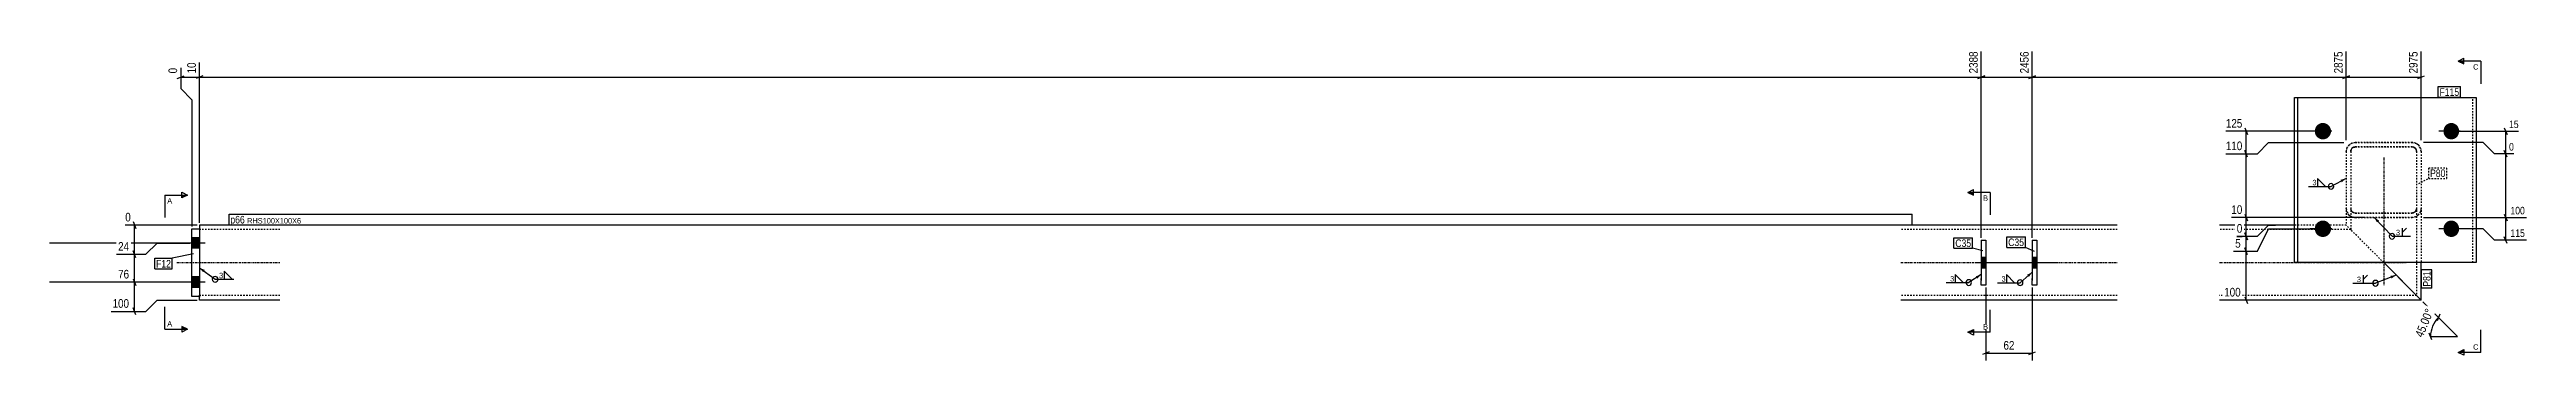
# Model space of a CAD drawing. Header units: millimetres. Extents: x 20 to 42562, y 5 to 1714.
# Drawn here: x 33539 to 36845, y 7 to 421 of the extents above; entities that cross this region are included whole.
import ezdxf

# ---------------------------------------------------------------- set-up
doc = ezdxf.new("R2010")
doc.units = ezdxf.units.MM
doc.linetypes.add('DXK_LINE_DOT2', pattern=[3.9198, 1.9599, -1.9599])
doc.linetypes.add('DXK_LINE_DOT3', pattern=[5.9187, 2.979, -0.9799, 0.9799, -0.9799])
for name, color, linetype in [('MÅLSÆTNING', 7, 'Continuous'), ('STÅL', 7, 'Continuous'), ('TEKST', 7, 'Continuous')]:
    doc.layers.add(name, color=color, linetype=linetype)
doc.styles.add('Arial', font='ARIAL.TTF', dxfattribs={"height": 0.2})
doc.styles.add('Arial Narrow', font='ARIALN.TTF', dxfattribs={"height": 0.2})

msp = doc.modelspace()

# ---------------------------------------------------------------- hatches: boundary and pattern name
at = {"layer": 'STÅL', "linetype": 'Continuous'}
for color, points in [(4, [(36562.2, 312.5), (36562.4, 314.8), (36563.1, 317), (36564.2, 319), (36565.8, 320.7), (36567.6, 322), (36569.7, 323), (36571.9, 323.5), (36574.1, 323.5), (36576.3, 323), (36578.4, 322), (36580.2, 320.7), (36581.8, 319), (36582.9, 317), (36583.6, 314.8), (36583.8, 312.5), (36583.6, 310.2), (36582.9, 308), (36581.8, 306), (36580.2, 304.3), (36578.4, 303), (36576.3, 302.1), (36574.1, 301.6), (36571.9, 301.6), (36569.7, 302.1), (36567.6, 303), (36565.8, 304.3), (36564.2, 306), (36563.1, 308), (36562.4, 310.2)]), (4, [(36733.9, 312.5), (36734.1, 314.8), (36734.8, 317), (36735.9, 319), (36737.3, 320.7), (36739.1, 322), (36741.1, 323), (36743.2, 323.5), (36745.4, 323.5), (36747.6, 323), (36749.6, 322), (36751.3, 320.7), (36752.8, 319), (36753.9, 317), (36754.6, 314.8), (36754.8, 312.5), (36754.6, 310.2), (36753.9, 308), (36752.8, 306), (36751.3, 304.3), (36749.6, 303), (36747.6, 302.1), (36745.4, 301.6), (36743.2, 301.6), (36741.1, 302.1), (36739.1, 303), (36737.3, 304.3), (36735.9, 306), (36734.8, 308), (36734.1, 310.2)]), (96, [(33729.1, 170.5), (33729.1, 156.5), (33739.1, 156.5), (33739.1, 170.5)]), (96, [(33729.1, 170.5), (33729.1, 156.5), (33739.1, 156.5), (33739.1, 170.5)]), (4, [(36562.2, 182.5), (36562.4, 184.8), (36563.1, 187), (36564.2, 189), (36565.8, 190.7), (36567.6, 192), (36569.7, 193), (36571.9, 193.5), (36574.1, 193.5), (36576.3, 193), (36578.4, 192), (36580.2, 190.7), (36581.8, 189), (36582.9, 187), (36583.6, 184.8), (36583.8, 182.5), (36583.6, 180.2), (36582.9, 178), (36581.8, 176), (36580.2, 174.3), (36578.4, 173), (36576.3, 172.1), (36574.1, 171.6), (36571.9, 171.6), (36569.7, 172.1), (36567.6, 173), (36565.8, 174.3), (36564.2, 176), (36563.1, 178), (36562.4, 180.2)]), (4, [(36733.9, 182.5), (36734.1, 184.8), (36734.8, 187), (36735.9, 189), (36737.3, 190.7), (36739.1, 192), (36741.1, 193), (36743.2, 193.5), (36745.4, 193.5), (36747.6, 193), (36749.6, 192), (36751.3, 190.7), (36752.8, 189), (36753.9, 187), (36754.6, 184.8), (36754.8, 182.5), (36754.6, 180.2), (36753.9, 178), (36752.8, 176), (36751.3, 174.3), (36749.6, 173), (36747.6, 172.1), (36745.4, 171.6), (36743.2, 171.6), (36741.1, 172.1), (36739.1, 173), (36737.3, 174.3), (36735.9, 176), (36734.8, 178), (36734.1, 180.2)]), (96, [(36123.1, 130.5), (36123.1, 144.5), (36117.1, 144.5), (36117.1, 130.5)]), (96, [(36191.1, 130.5), (36191.1, 144.5), (36185.1, 144.5), (36185.1, 130.5)]), (96, [(33729.1, 118.5), (33729.1, 104.5), (33739.1, 104.5), (33739.1, 118.5)]), (96, [(33729.1, 118.5), (33729.1, 104.5), (33739.1, 104.5), (33739.1, 118.5)])]:
    msp.add_hatch(color=color, dxfattribs=at).paths.add_polyline_path(points)
at = {"layer": 'TEKST', "linetype": 'Continuous'}
for points in [[(36596.6, 247.8), (36604.1, 249.7), (36598.3, 244.5)], [(36645.3, 190.8), (36641.5, 197.5), (36648, 193.4)], [(33744, 124.7), (33739.1, 130.6), (33746.2, 127.7)], [(36109.7, 119.1), (36117.1, 121.6), (36111.7, 116)], [(36178.2, 121.2), (36185.1, 124.7), (36180.6, 118.4)], [(36663.1, 119.8), (36670.8, 120.8), (36664.5, 116.3)]]:
    msp.add_hatch(color=3, dxfattribs=at).paths.add_polyline_path(points)

# ---------------------------------------------------------------- linework, layer by layer
at = {"layer": 'MÅLSÆTNING', "color": 7, "linetype": 'Continuous'}
for p, q in [((33714.1, 396.8), (33714.1, 369.4)), ((33739.1, 190.5), (33739.1, 404.2)), ((33739.1, 190.5), (33739.1, 404.2)), ((36117.1, 170.5), (36117.1, 418.8)), ((36117.1, 170.5), (36117.1, 418.8)), ((36185.1, 170.5), (36185.1, 418.8)), ((36185.1, 170.5), (36185.1, 418.8)), ((36604.1, 300.5), (36604.1, 418.8)), ((36604.1, 300.5), (36604.1, 418.8)), ((36704.1, 300.5), (36704.1, 418.8)), ((33709.6, 382.6), (33718.6, 386.2)), ((33714.1, 384.4), (33739.1, 384.4)), ((33714.1, 369.4), (33729.1, 354.4)), ((33743.6, 386.2), (33734.6, 382.6)), ((33743.6, 386.2), (33734.6, 382.6)), ((33739.1, 384.4), (36117.1, 384.4)), ((36121.6, 386.2), (36112.6, 382.6)), ((36112.6, 382.6), (36121.6, 386.2)), ((36117.1, 384.4), (36185.1, 384.4)), ((36189.6, 386.2), (36180.6, 382.6)), ((36180.6, 382.6), (36189.6, 386.2)), ((36185.1, 384.4), (36604.1, 384.4)), ((36608.6, 386.2), (36599.6, 382.6)), ((36599.6, 382.6), (36608.6, 386.2)), ((36604.1, 384.4), (36704.1, 384.4)), ((36699.6, 382.6), (36708.6, 386.2)), ((33729.1, 354.4), (33729.1, 185.5)), ((36485.5, 282.5), (36500.5, 297.5)), ((36485.5, 282.5), (36500.5, 297.5)), ((36500.5, 297.5), (36601.1, 297.5)), ((36500.5, 297.5), (36601.1, 297.5)), ((36786.9, 297.5), (36707.1, 297.5)), ((36786.9, 297.5), (36707.1, 297.5)), ((36744.7, 312.5), (36834.2, 312.5)), ((36801.9, 282.5), (36786.9, 297.5)), ((36801.9, 282.5), (36786.9, 297.5)), ((36815.1, 317), (36818.7, 308)), ((36816.9, 282.5), (36816.9, 312.5)), ((36443.5, 282.5), (36485.5, 282.5)), ((36472.3, 278), (36468.7, 287)), ((36827.8, 282.5), (36801.9, 282.5)), ((36827.8, 282.5), (36801.9, 282.5)), ((36818.7, 278), (36815.1, 287)), ((36818.7, 278), (36815.1, 287)), ((36816.9, 197.5), (36816.9, 282.5)), ((36468.7, 202), (36472.3, 193)), ((36815.1, 202), (36818.7, 193)), ((36815.1, 202), (36818.7, 193)), ((33736.1, 187.5), (33640.1, 187.5)), ((33650.7, 192), (33654.3, 183)), ((33652.5, 148.5), (33652.5, 187.5)), ((36627.1, 197.5), (36450.8, 197.5)), ((36485.5, 172.5), (36500.5, 187.5)), ((36485.5, 172.5), (36500.5, 187.5)), ((36485.5, 152.5), (36500.5, 182.5)), ((36485.5, 152.5), (36500.5, 182.5)), ((36500.5, 187.5), (36509.7, 187.5)), ((36500.5, 187.5), (36509.7, 187.5)), ((36500.5, 182.5), (36567.4, 182.5)), ((36500.5, 182.5), (36567.4, 182.5)), ((36707.1, 197.5), (36844.5, 197.5)), ((36707.1, 197.5), (36844.5, 197.5)), ((36786.9, 182.5), (36744.7, 182.5)), ((36801.9, 167.5), (36786.9, 182.5)), ((36844.5, 167.5), (36801.9, 167.5)), ((36818.7, 163), (36815.1, 172)), ((36816.9, 167.5), (36816.9, 197.5)), ((33628.4, 148.5), (33667.5, 148.5)), ((33628.4, 148.5), (33667.5, 148.5)), ((33654.3, 144), (33650.7, 153)), ((33654.3, 144), (33650.7, 153)), ((33652.5, 111.5), (33652.5, 148.5)), ((33667.5, 148.5), (33682.5, 163.5)), ((33667.5, 148.5), (33682.5, 163.5)), ((33682.5, 163.5), (33726.1, 163.5)), ((33682.5, 163.5), (33726.1, 163.5)), ((36453.8, 152.5), (36485.5, 152.5)), ((36472.3, 148), (36468.7, 157)), ((36470.5, 87.5), (36470.5, 152.5)), ((33726.1, 111.5), (33628.4, 111.5)), ((33726.1, 111.5), (33628.4, 111.5)), ((33650.7, 116), (33654.3, 107)), ((33650.7, 116), (33654.3, 107)), ((33652.5, 72.5), (33652.5, 111.5)), ((36123.1, 104.5), (36123.1, 7.2)), ((36185.1, 104.5), (36185.1, 7.2)), ((33621.1, 72.5), (33667.5, 72.5)), ((33654.3, 68), (33650.7, 77)), ((33667.5, 72.5), (33682.5, 87.5)), ((33682.5, 87.5), (33736.1, 87.5)), ((36509.1, 87.5), (36439.1, 87.5)), ((36468.7, 92), (36472.3, 83)), ((36706.2, 85.4), (36727.2, 64.4)), ((36729.1, 68.9), (36725.3, 59.9)), ((36718.4, 34.4), (36714.8, 43.4)), ((36716.6, 38.9), (36752.6, 38.9)), ((36727.2, 64.4), (36752.6, 38.9)), ((36127.6, 18.6), (36118.6, 15)), ((36123.1, 16.8), (36185.1, 16.8)), ((36180.6, 15), (36189.6, 18.6))]:
    msp.add_line(p, q, dxfattribs=at)
msp.add_arc((36752.6, 38.9), 36, 134.9985, 179.9969, dxfattribs=at)
at = {"layer": 'STÅL', "color": 2, "linetype": 'Continuous'}
for p, q in [((36535.1, 357.5), (36777.6, 357.5)), ((36535.1, 137.5), (36535.1, 357.5)), ((36539.7, 137.5), (36539.7, 357.5)), ((36777.6, 357.5), (36777.6, 137.5)), ((33729.1, 182.5), (33739.1, 182.5)), ((33729.1, 92.5), (33729.1, 182.5)), ((33739.1, 187.5), (33739.1, 182.5)), ((33846.6, 187.5), (33739.1, 187.5)), ((33739.1, 182.5), (33739.1, 92.5)), ((36298.6, 187.5), (36009.6, 187.5)), ((36117.1, 167.5), (36117.1, 113.7)), ((36117.1, 167.5), (36123.1, 167.5)), ((36123.1, 167.5), (36123.1, 166.8)), ((36123.1, 166.8), (36123.1, 107.5)), ((36185.1, 167.5), (36185.1, 113.7)), ((36185.1, 167.5), (36191.1, 167.5)), ((36191.1, 167.5), (36191.1, 166.8)), ((36191.1, 166.8), (36191.1, 107.5)), ((36535.1, 187.5), (36435.1, 187.5)), ((36777.6, 137.5), (36535.1, 137.5)), ((36692.1, 99.5), (36654.1, 137.5)), ((36704.1, 87.5), (36654.1, 137.5)), ((36704.1, 87.5), (36704.1, 137.5)), ((36117.1, 108.3), (36117.1, 113.7)), ((36117.1, 107.5), (36117.1, 108.3)), ((36123.1, 107.5), (36117.1, 107.5)), ((36185.1, 108.3), (36185.1, 113.7)), ((36185.1, 107.5), (36185.1, 108.3)), ((36191.1, 107.5), (36185.1, 107.5)), ((36704.1, 87.5), (36692.1, 99.5)), ((33739.1, 92.5), (33729.1, 92.5)), ((33739.1, 88.4), (33739.1, 92.5)), ((33739.1, 87.5), (33739.1, 88.4)), ((33846.6, 87.5), (33739.1, 87.5)), ((36298.6, 87.5), (36009.6, 87.5)), ((36704.1, 87.5), (36435.1, 87.5))]:
    msp.add_line(p, q, dxfattribs=at)
at = {"layer": 'STÅL', "color": 7, "linetype": 'DXK_LINE_DOT2'}
for p, q in [((36773, 137.5), (36773, 357.5)), ((36616.1, 297.5), (36611.5, 296.6)), ((36611.5, 296.6), (36616.1, 297.5)), ((36616.1, 297.5), (36692.1, 297.5)), ((36692.1, 297.5), (36616.1, 297.5)), ((36696.7, 296.6), (36692.1, 297.5)), ((36692.1, 297.5), (36696.7, 296.6)), ((36605, 290.1), (36604.1, 285.5)), ((36604.1, 285.5), (36605, 290.1)), ((36604.1, 285.5), (36604.1, 187.5)), ((36604.1, 285.5), (36604.1, 209.5)), ((36607.6, 294), (36605, 290.1)), ((36605, 290.1), (36607.6, 294)), ((36611.5, 296.6), (36607.6, 294)), ((36607.6, 294), (36611.5, 296.6)), ((36610.1, 285.5), (36610.5, 287.8)), ((36610.5, 287.8), (36610.1, 285.5)), ((36610.1, 285.5), (36610.1, 181.5)), ((36610.1, 285.5), (36610.1, 209.5)), ((36610.5, 287.8), (36611.8, 289.8)), ((36611.8, 289.8), (36610.5, 287.8)), ((36611.8, 289.8), (36613.8, 291.1)), ((36613.8, 291.1), (36611.8, 289.8)), ((36613.8, 291.1), (36616.1, 291.5)), ((36616.1, 291.5), (36613.8, 291.1)), ((36616.1, 291.5), (36692.1, 291.5)), ((36692.1, 291.5), (36616.1, 291.5)), ((36692.1, 291.5), (36694.4, 291.1)), ((36694.4, 291.1), (36692.1, 291.5)), ((36694.4, 291.1), (36696.3, 289.8)), ((36696.3, 289.8), (36694.4, 291.1)), ((36696.3, 289.8), (36697.6, 287.8)), ((36697.6, 287.8), (36696.3, 289.8)), ((36700.6, 294), (36696.7, 296.6)), ((36696.7, 296.6), (36700.5, 294)), ((36697.6, 287.8), (36698.1, 285.5)), ((36698.1, 285.5), (36697.6, 287.8)), ((36698.1, 285.5), (36698.1, 93.5)), ((36698.1, 285.5), (36698.1, 209.5)), ((36700.5, 294), (36703.2, 290.1)), ((36703.2, 290.1), (36700.6, 294)), ((36704.1, 285.5), (36703.2, 290.1)), ((36703.2, 290.1), (36704.1, 285.5)), ((36704.1, 285.5), (36704.1, 137.5)), ((36704.1, 285.5), (36704.1, 209.5)), ((36604.1, 209.5), (36605, 204.9)), ((36605, 204.9), (36604.1, 209.5)), ((36605, 204.9), (36607.6, 201)), ((36607.6, 201), (36605, 204.9)), ((36607.6, 201), (36611.5, 198.4)), ((36611.5, 198.4), (36607.6, 201)), ((36610.5, 207.2), (36610.1, 209.5)), ((36610.1, 209.5), (36610.5, 207.2)), ((36611.8, 205.3), (36610.5, 207.2)), ((36610.5, 207.2), (36611.8, 205.3)), ((36611.5, 198.4), (36616.1, 197.5)), ((36616.1, 197.5), (36611.5, 198.4)), ((36613.8, 204), (36611.8, 205.3)), ((36611.8, 205.3), (36613.8, 204)), ((36616.1, 203.5), (36613.8, 204)), ((36613.8, 204), (36616.1, 203.5)), ((36616.1, 203.5), (36692.1, 203.5)), ((36692.1, 203.5), (36616.1, 203.5)), ((36694.4, 204), (36692.1, 203.5)), ((36692.1, 203.5), (36694.4, 204)), ((36692.1, 197.5), (36696.7, 198.4)), ((36696.7, 198.4), (36692.1, 197.5)), ((36696.3, 205.3), (36694.4, 204)), ((36694.4, 204), (36696.3, 205.3)), ((36697.6, 207.2), (36696.3, 205.3)), ((36696.3, 205.3), (36697.6, 207.2)), ((36696.7, 198.4), (36700.5, 201)), ((36700.5, 201), (36696.7, 198.4)), ((36698.1, 209.5), (36697.6, 207.2)), ((36697.6, 207.2), (36698.1, 209.5)), ((36700.5, 201), (36703.1, 204.9)), ((36703.2, 204.9), (36700.5, 201)), ((36703.1, 204.9), (36704.1, 209.5)), ((36704.1, 209.5), (36703.2, 204.9)), ((33739.1, 182.5), (33739.1, 94)), ((33846.6, 181.5), (33739.1, 181.5)), ((36298.6, 181.5), (36009.6, 181.5)), ((36123.1, 167.5), (36123.1, 161.3)), ((36191.1, 167.5), (36191.1, 161.3)), ((36610.1, 181.5), (36435.1, 181.5)), ((36604.1, 187.5), (36535.1, 187.5)), ((36610.1, 181.5), (36604.1, 187.5)), ((36610.5, 181.1), (36610.1, 181.5)), ((36654.1, 137.5), (36610.5, 181.1)), ((36616.1, 197.5), (36692.1, 197.5)), ((36692.1, 197.5), (36616.1, 197.5)), ((36117.1, 110.4), (36117.1, 117.5)), ((36185.1, 110.4), (36185.1, 117.5)), ((36692.1, 99.5), (36703.1, 88.4)), ((33739.1, 93.5), (33739.1, 94)), ((33846.6, 93.5), (33739.1, 93.5)), ((33739.1, 93.5), (33739.1, 91)), ((36298.6, 93.5), (36009.6, 93.5)), ((36698.1, 93.5), (36435.1, 93.5))]:
    msp.add_line(p, q, dxfattribs=at)
at = {"layer": 'STÅL', "color": 4, "linetype": 'Continuous'}
for p, q in [((36584.7, 312.5), (36556.1, 312.5)), ((36756, 312.5), (36727.5, 312.5)), ((36584.7, 182.5), (36556.1, 182.5)), ((36756, 182.5), (36727.5, 182.5))]:
    msp.add_line(p, q, dxfattribs=at)
at = {"layer": 'STÅL', "color": 7, "linetype": 'DXK_LINE_DOT3'}
for p, q in [((36654.1, 277.5), (36654.1, 107.5)), ((36654.1, 247.5), (36654.1, 247.5)), ((33709.1, 137.5), (33846.6, 137.5)), ((36009.6, 137.5), (36298.6, 137.5)), ((36435.1, 137.5), (36684.1, 137.5))]:
    msp.add_line(p, q, dxfattribs=at)
at = {"layer": 'STÅL', "color": 96, "linetype": 'Continuous'}
for p, q in [((33739.1, 170.5), (33729.1, 170.5)), ((33739.1, 170.5), (33729.1, 170.5)), ((33746.6, 163.5), (33539.1, 163.5)), ((33746.6, 163.5), (33539.1, 163.5)), ((33739.1, 156.5), (33729.1, 156.5)), ((33739.1, 156.5), (33729.1, 156.5)), ((36109.6, 137.5), (36217.1, 137.5)), ((36117.1, 144.5), (36123.1, 144.5)), ((36185.1, 144.5), (36191.1, 144.5)), ((33746.6, 111.5), (33539.1, 111.5)), ((33746.6, 111.5), (33539.1, 111.5)), ((33739.1, 118.5), (33729.1, 118.5)), ((33739.1, 118.5), (33729.1, 118.5)), ((33739.1, 104.5), (33729.1, 104.5)), ((33739.1, 104.5), (33729.1, 104.5)), ((36117.1, 130.5), (36123.1, 130.5)), ((36185.1, 130.5), (36191.1, 130.5))]:
    msp.add_line(p, q, dxfattribs=at)
at = {"layer": 'TEKST', "color": 3, "linetype": 'Continuous'}
for p, q in [((36604.1, 249.7), (36583.8, 239)), ((36117.1, 121.6), (36100.3, 110.9)), ((36185.1, 124.7), (36168.9, 110.7)), ((36670.8, 120.8), (36643.2, 110))]:
    msp.add_line(p, q, dxfattribs=at)
for centre in [(36583.8, 239), (36100.3, 110.9), (36168.9, 110.7), (36643.2, 110)]:
    msp.add_arc(centre, 3.75, 270, 90, dxfattribs=at)

# ---------------------------------------------------------------- wipeouts: each hides what was drawn before it
at = {"color": 0, "linetype": 'Continuous'}
for points in [[(36780.6, 394.6), (36780.6, 402.1), (36773.4, 402.1), (36773.4, 394.6)], [(33702.7, 216.1), (33702.7, 223.6), (33696.1, 223.6), (33696.1, 216.1)], [(36780.6, 21.5), (36780.6, 29), (36773.4, 29), (36773.4, 21.5)]]:
    msp.add_wipeout(points, dxfattribs=at).dxf.layer = 'TEKST'
at = {"color": 0}
for points in [[(36564.2, 239.9), (36564.2, 248.6), (36558.4, 248.6), (36558.4, 239.9)], [(36080.6, 111.8), (36080.6, 120.5), (36074.9, 120.5), (36074.9, 111.8)], [(36149.3, 111.6), (36149.3, 120.3), (36143.5, 120.3), (36143.5, 111.6)], [(36623.6, 110.9), (36623.6, 119.6), (36617.8, 119.6), (36617.8, 110.9)]]:
    msp.add_wipeout(points, dxfattribs=at).dxf.layer = 'TEKST'

# ---------------------------------------------------------------- next in the draw order: hatches: boundary and pattern name
at = {"layer": 'TEKST', "linetype": 'Continuous'}
for points in [[(36761.1, 405.8), (36761.1, 402.1), (36753.6, 405.8)], [(33715.6, 223.6), (33715.6, 227.4), (33723.1, 227.4)], [(36761.1, 21.5), (36761.1, 17.7), (36753.6, 17.7)]]:
    msp.add_hatch(color=30, dxfattribs=at).paths.add_polyline_path(points)

# ---------------------------------------------------------------- next in the draw order: linework, layer by layer
at = {"layer": 'TEKST', "color": 30, "linetype": 'Continuous'}
for p, q in [((36753.6, 405.8), (36761.1, 409.6)), ((36753.6, 405.8), (36761.1, 402.1)), ((36761.1, 402.1), (36761.1, 409.6)), ((33715.6, 223.6), (33715.6, 231.1)), ((33715.6, 231.1), (33723.1, 227.4)), ((33723.1, 227.4), (33715.6, 223.6)), ((36753.6, 17.7), (36761.1, 21.5)), ((36761.1, 14), (36753.6, 17.7)), ((36761.1, 21.5), (36761.1, 14))]:
    msp.add_line(p, q, dxfattribs=at)
at = {"layer": 'TEKST', "color": 7, "linetype": 'Continuous'}
for p, q in [((36783.6, 405.8), (36753.6, 405.8)), ((36783.6, 405.8), (36783.6, 375.8)), ((33693.1, 227.4), (33693.1, 197.4)), ((33693.1, 227.4), (33723.1, 227.4)), ((36783.6, 17.7), (36783.6, 47.7)), ((36783.6, 17.7), (36753.6, 17.7))]:
    msp.add_line(p, q, dxfattribs=at)
at = {"layer": 'TEKST', "color": 3, "linetype": 'Continuous'}
for p, q in [((36553.8, 239), (36583.8, 239)), ((36576.4, 239), (36565.7, 249.7)), ((36565.7, 249.7), (36565.7, 239)), ((36565.7, 239), (36576.4, 239)), ((36070.2, 110.9), (36100.3, 110.9)), ((36092.9, 110.9), (36082.2, 121.6)), ((36082.2, 121.6), (36082.2, 110.9)), ((36082.2, 110.9), (36092.9, 110.9)), ((36138.9, 110.7), (36168.9, 110.7)), ((36161.5, 110.7), (36150.8, 121.4)), ((36150.8, 121.4), (36150.8, 110.7)), ((36150.8, 110.7), (36161.5, 110.7)), ((36613.1, 110), (36643.2, 110)), ((36627.2, 115.3), (36627.2, 120.7)), ((36627.2, 115.3), (36632.6, 120.7)), ((36627.2, 110), (36627.2, 115.3))]:
    msp.add_line(p, q, dxfattribs=at)
for centre in [(36583.8, 239), (36100.3, 110.9), (36168.9, 110.7), (36643.2, 110)]:
    msp.add_arc(centre, 3.75, 90, 270, dxfattribs=at)

# ---------------------------------------------------------------- next in the draw order: texts
at = {"layer": 'TEKST', "color": 3, "linetype": 'Continuous', "style": 'Arial'}
for s, p in [('C', (36773.4, 394.6)), ('A', (33696.1, 216.1)), ('C', (36773.4, 21.5))]:
    msp.add_text(s, height=7.16, dxfattribs=at).set_placement(p)
at = {"layer": 'TEKST', "color": 3, "style": 'Arial Narrow'}
for p in [(36559, 240.5), (36075.5, 112.4), (36144.1, 112.2), (36618.4, 111.5)]:
    msp.add_text('3', height=7.16, dxfattribs=at).set_placement(p)

# ---------------------------------------------------------------- next in the draw order: wipeouts: each hides what was drawn before it
at = {"color": 0, "linetype": 'Continuous'}
for points, layer in [([(33736.7, 406.6), (33719.9, 406.6), (33719.9, 387.1), (33736.7, 387.1)], 'MÅLSÆTNING'), ([(36114.7, 421.2), (36097.9, 421.2), (36097.9, 387.1), (36114.7, 387.1)], 'MÅLSÆTNING'), ([(36182.7, 421.2), (36165.9, 421.2), (36165.9, 387.1), (36182.7, 387.1)], 'MÅLSÆTNING'), ([(36601.7, 421.2), (36584.9, 421.2), (36584.9, 387.1), (36601.7, 387.1)], 'MÅLSÆTNING'), ([(36701.7, 421.2), (36684.9, 421.2), (36684.9, 387.1), (36701.7, 387.1)], 'MÅLSÆTNING'), ([(36836.3, 314.6), (36836.3, 329.3), (36819.3, 329.3), (36819.3, 314.6)], 'MÅLSÆTNING'), ([(33649.8, 189.9), (33649.8, 206.7), (33637.7, 206.7), (33637.7, 189.9)], 'MÅLSÆTNING'), ([(36844.6, 199.6), (36844.6, 214.3), (36821.2, 214.3), (36821.2, 199.6)], 'MÅLSÆTNING'), ([(33647.6, 150.9), (33647.6, 167.7), (33628.2, 167.7), (33628.2, 150.9)], 'MÅLSÆTNING'), ([(36465.6, 154.9), (36465.6, 171.7), (36453.5, 171.7), (36453.5, 154.9)], 'MÅLSÆTNING'), ([(33647.6, 113.9), (33647.6, 130.7), (33628.2, 130.7), (33628.2, 113.9)], 'MÅLSÆTNING'), ([(36465.6, 89.9), (36465.6, 106.7), (36438.9, 106.7), (36438.9, 89.9)], 'MÅLSÆTNING'), ([(33647.6, 74.9), (33647.6, 91.7), (33620.8, 91.7), (33620.8, 74.9)], 'MÅLSÆTNING'), ([(36126.1, 219.8), (36126.1, 227.3), (36119.4, 227.3), (36119.4, 219.8)], 'TEKST'), ([(33702.7, 52.3), (33702.7, 59.8), (33696.1, 59.8), (33696.1, 52.3)], 'TEKST'), ([(36126.1, 48.3), (36126.1, 55.8), (36119.4, 55.8), (36119.4, 48.3)], 'TEKST')]:
    msp.add_wipeout(points, dxfattribs=at).dxf.layer = layer
at = {"color": 0}
for points, layer in [([(36724.3, 74.6), (36708.7, 81), (36691.9, 40.2), (36707.4, 33.8)], 'MÅLSÆTNING'), ([(36163.8, 19.1), (36163.8, 35.8), (36144.3, 35.8), (36144.3, 19.1)], 'MÅLSÆTNING'), ([(36754.8, 359.6), (36754.8, 370.1), (36728.6, 370.1), (36728.6, 359.6)], 'TEKST'), ([(36736.5, 251.5), (36736.5, 262), (36716, 262), (36716, 251.5)], 'TEKST'), ([(33799.6, 189.6), (33799.6, 200.1), (33780.4, 200.1), (33780.4, 189.6)], 'TEKST'), ([(36103.5, 158.3), (36103.5, 168.8), (36082.4, 168.8), (36082.4, 158.3)], 'TEKST'), ([(36174.1, 159.5), (36174.1, 170), (36153, 170), (36153, 159.5)], 'TEKST'), ([(36675.6, 173.4), (36675.6, 182.1), (36669.9, 182.1), (36669.9, 173.4)], 'TEKST'), ([(33701.1, 130.9), (33701.1, 141.4), (33681.2, 141.4), (33681.2, 130.9)], 'TEKST'), ([(33770.5, 116.1), (33770.5, 124.8), (33764.7, 124.8), (33764.7, 116.1)], 'TEKST'), ([(36716.7, 125.8), (36706.2, 125.8), (36706.2, 105.4), (36716.7, 105.4)], 'TEKST')]:
    msp.add_wipeout(points, dxfattribs=at).dxf.layer = layer

# ---------------------------------------------------------------- next in the draw order: hatches: boundary and pattern name
at = {"layer": 'TEKST', "linetype": 'Continuous'}
for points in [[(36106.6, 231), (36106.6, 227.3), (36099.1, 231)], [(33715.6, 48.6), (33715.6, 52.3), (33723.1, 48.6)], [(36106.6, 48.3), (36106.6, 44.6), (36099.1, 44.6)]]:
    msp.add_hatch(color=30, dxfattribs=at).paths.add_polyline_path(points)

# ---------------------------------------------------------------- next in the draw order: linework, layer by layer
at = {"layer": 'MÅLSÆTNING', "color": 7, "linetype": 'Continuous'}
for p, q in [((36458.1, 172.5), (36485.5, 172.5)), ((36458.1, 172.5), (36485.5, 172.5)), ((36472.3, 168), (36468.7, 177)), ((36468.7, 177), (36472.3, 168)), ((36470.5, 172.5), (36470.5, 197.5)), ((36470.5, 152.5), (36470.5, 172.5)), ((36453.8, 152.5), (36485.5, 152.5)), ((36472.3, 148), (36468.7, 157))]:
    msp.add_line(p, q, dxfattribs=at)
at = {"layer": 'TEKST', "color": 30, "linetype": 'Continuous'}
for p, q in [((36099.1, 231), (36106.6, 234.8)), ((36106.6, 227.3), (36106.6, 234.8)), ((36099.1, 231), (36106.6, 227.3)), ((33723.1, 48.6), (33715.6, 52.3)), ((33715.6, 52.3), (33715.6, 44.8)), ((33723.1, 48.6), (33715.6, 44.8)), ((36099.1, 44.6), (36106.6, 48.3)), ((36106.6, 40.8), (36099.1, 44.6)), ((36106.6, 48.3), (36106.6, 40.8))]:
    msp.add_line(p, q, dxfattribs=at)
at = {"layer": 'TEKST', "color": 7, "linetype": 'Continuous'}
for p, q in [((36129.1, 231), (36099.1, 231)), ((36129.1, 231), (36129.1, 201)), ((33693.1, 48.6), (33693.1, 78.6)), ((36129.1, 44.6), (36129.1, 74.6)), ((33693.1, 48.6), (33723.1, 48.6)), ((36129.1, 44.6), (36099.1, 44.6))]:
    msp.add_line(p, q, dxfattribs=at)
at = {"layer": 'TEKST', "color": 3, "linetype": 'Continuous'}
for p, q in [((36641.5, 197.5), (36665.2, 172.5)), ((36665.2, 172.5), (36690, 172.5)), ((36679.3, 177.9), (36679.3, 183.2)), ((36679.3, 177.9), (36684.7, 183.2)), ((36679.3, 172.5), (36679.3, 177.9)), ((33739.1, 130.6), (33760, 115.2)), ((33760, 115.2), (33784.9, 115.2)), ((33782.7, 115.2), (33772, 125.9)), ((33772, 125.9), (33772, 115.2)), ((33772, 115.2), (33782.7, 115.2))]:
    msp.add_line(p, q, dxfattribs=at)
for centre, start, end in [((36665.2, 172.5), 90, 270), ((36665.2, 172.5), 270, 90), ((33760, 115.2), 90, 270), ((33760, 115.2), 270, 90)]:
    msp.add_arc(centre, 3.75, start, end, dxfattribs=at)

# ---------------------------------------------------------------- next in the draw order: texts
at = {"layer": 'MÅLSÆTNING', "color": 3, "linetype": 'Continuous', "style": 'Arial Narrow'}
for s, p in [('2388', (36112.3, 389.5)), ('2456', (36180.3, 389.5)), ('2875', (36599.3, 389.5)), ('2975', (36699.3, 389.5))]:
    msp.add_text(s, height=11.45, rotation=90.0002, dxfattribs=at).set_placement(p)
for s, height, p in [('15', 10.02, (36821.4, 316.7)), ('0', 11.5, (33640.1, 192.3)), ('100', 10.02, (36823.3, 201.7)), ('5', 11.5, (36455.9, 157.3)), ('24', 11.45, (33630.6, 153.3)), ('76', 11.45, (33630.6, 116.3)), ('100', 11.45, (36441.3, 92.3)), ('100', 11.45, (33623.2, 77.3))]:
    msp.add_text(s, height=height, dxfattribs=at).set_placement(p)
at = {"layer": 'MÅLSÆTNING', "color": 3, "style": 'Arial Narrow'}
msp.add_text('45.00°', height=11.45, rotation=67.5002, dxfattribs=at).set_placement((36706.1, 36.9))
msp.add_text('62', height=11.45, dxfattribs=at).set_placement((36146.7, 21.5))
at = {"layer": 'TEKST', "color": 3, "linetype": 'Continuous', "style": 'Arial'}
for s, p in [('B', (36119.4, 219.8)), ('A', (33696.1, 52.3)), ('B', (36119.4, 48.3))]:
    msp.add_text(s, height=7.16, dxfattribs=at).set_placement(p)
at = {"layer": 'TEKST', "color": 3, "style": 'Arial Narrow'}
for p in [(36670.5, 174), (33765.3, 116.7)]:
    msp.add_text('3', height=7.16, dxfattribs=at).set_placement(p)

# ---------------------------------------------------------------- next in the draw order: wipeouts: each hides what was drawn before it
at = {"color": 0, "linetype": 'Continuous'}
for points in [[(33711.7, 399.2), (33694.9, 399.2), (33694.9, 387.1), (33711.7, 387.1)], [(36829.9, 284.6), (36829.9, 299.3), (36819.3, 299.3), (36819.3, 284.6)], [(36844.6, 169.6), (36844.6, 184.3), (36821.2, 184.3), (36821.2, 169.6)]]:
    msp.add_wipeout(points, dxfattribs=at).dxf.layer = 'MÅLSÆTNING'
at = {"color": 0}
for points in [[(36754.8, 359.6), (36754.8, 370.1), (36728.6, 370.1), (36728.6, 359.6)], [(36736.5, 251.5), (36736.5, 262), (36716, 262), (36716, 251.5)], [(33799.6, 189.6), (33799.6, 200.1), (33780.4, 200.1), (33780.4, 189.6)], [(36103.5, 158.3), (36103.5, 168.8), (36082.4, 168.8), (36082.4, 158.3)], [(36174.1, 159.5), (36174.1, 170), (36153, 170), (36153, 159.5)], [(33701.1, 130.9), (33701.1, 141.4), (33681.2, 141.4), (33681.2, 130.9)], [(36716.7, 125.8), (36706.2, 125.8), (36706.2, 105.4), (36716.7, 105.4)]]:
    msp.add_wipeout(points, dxfattribs=at).dxf.layer = 'TEKST'

# ---------------------------------------------------------------- next in the draw order: linework, layer by layer
at = {"layer": 'TEKST', "color": 7, "linetype": 'Continuous'}
for p, q in [((36726.8, 371.9), (36756.6, 371.9)), ((36726.8, 357.8), (36726.8, 371.9)), ((36756.6, 357.8), (36756.6, 371.9)), ((36726.8, 357.8), (36756.6, 357.8)), ((33778.6, 187.8), (33778.6, 201.9)), ((36080.6, 170.6), (36105.3, 170.6)), ((36080.6, 156.5), (36080.6, 170.6)), ((36105.3, 156.5), (36105.3, 170.6)), ((36151.2, 171.8), (36175.9, 171.8)), ((36151.2, 157.7), (36151.2, 171.8)), ((36175.9, 157.7), (36175.9, 171.8)), ((33679.4, 143.2), (33702.9, 143.2)), ((33679.4, 129.1), (33679.4, 143.2)), ((33731.4, 149), (33702.9, 143.2)), ((33702.9, 129.1), (33702.9, 143.2)), ((36080.6, 156.5), (36105.3, 156.5)), ((36119.2, 153), (36105.3, 156.5)), ((36151.2, 157.7), (36175.9, 157.7)), ((36188, 152.1), (36175.9, 157.7)), ((33679.4, 129.1), (33702.9, 129.1)), ((36704.4, 103.6), (36704.4, 127.6)), ((36718.5, 127.6), (36704.4, 127.6)), ((36718.5, 103.6), (36704.4, 103.6)), ((36718.5, 103.6), (36718.5, 127.6))]:
    msp.add_line(p, q, dxfattribs=at)
at = {"layer": 'TEKST', "color": 7, "linetype": 'DXK_LINE_DOT2'}
for p, q in [((36700.9, 242.8), (36714.2, 249.7)), ((36714.2, 263.8), (36738.3, 263.8)), ((36714.2, 249.7), (36714.2, 263.8)), ((36714.2, 249.7), (36738.3, 249.7)), ((36738.3, 249.7), (36738.3, 263.8))]:
    msp.add_line(p, q, dxfattribs=at)

# ---------------------------------------------------------------- next in the draw order: texts
at = {"layer": 'MÅLSÆTNING', "color": 3, "linetype": 'Continuous', "style": 'Arial Narrow'}
for s, height, p in [('10', 11.45, (33734.3, 389.5)), ('0', 11.5, (33709.3, 389.5))]:
    msp.add_text(s, height=height, rotation=90.0002, dxfattribs=at).set_placement(p)
for s, height, p in [('0', 10, (36821.4, 286.7)), ('115', 10.02, (36823.3, 171.7))]:
    msp.add_text(s, height=height, dxfattribs=at).set_placement(p)
at = {"layer": 'TEKST', "color": 3, "style": 'Arial Narrow'}
for s, p in [('F115', (36728.6, 359.6)), ('P80', (36716, 251.5)), ('C35', (36082.4, 158.3)), ('C35', (36153, 159.5)), ('F12', (33681.2, 130.9))]:
    msp.add_text(s, height=10.02, dxfattribs=at).set_placement(p)
msp.add_text('P81', height=10.02, rotation=89.9945, dxfattribs=at).set_placement((36716.7, 105.4))

# ---------------------------------------------------------------- next in the draw order: wipeouts: each hides what was drawn before it
at = {"color": 0, "linetype": 'Continuous'}
msp.add_wipeout([(36467.8, 199.9), (36467.8, 216.7), (36448.4, 216.7), (36448.4, 199.9)], dxfattribs=at).dxf.layer = 'MÅLSÆTNING'
at = {"color": 0}
msp.add_wipeout([(36023.1, 189.6), (36023.1, 197.1), (33802.8, 197.1), (33802.8, 189.6)], dxfattribs=at).dxf.layer = 'TEKST'

# ---------------------------------------------------------------- next in the draw order: linework, layer by layer
at = {"layer": 'MÅLSÆTNING', "color": 7, "linetype": 'Continuous'}
for p, q in [((36470.5, 197.5), (36470.5, 282.5)), ((36468.7, 202), (36472.3, 193)), ((36627.1, 197.5), (36450.8, 197.5))]:
    msp.add_line(p, q, dxfattribs=at)

# ---------------------------------------------------------------- next in the draw order: texts
at = {"layer": 'MÅLSÆTNING', "color": 3, "linetype": 'Continuous', "style": 'Arial Narrow'}
msp.add_text('10', height=11.45, dxfattribs=at).set_placement((36450.8, 202.3))

# ---------------------------------------------------------------- next in the draw order: wipeouts: each hides what was drawn before it
at = {"color": 0}
msp.add_wipeout([(36023.1, 189.6), (36023.1, 197.1), (33802.8, 197.1), (33802.8, 189.6)], dxfattribs=at).dxf.layer = 'TEKST'

# ---------------------------------------------------------------- next in the draw order: linework, layer by layer
at = {"layer": 'TEKST', "color": 7, "linetype": 'Continuous'}
for p, q in [((33778.6, 201.9), (36024.9, 201.9)), ((36024.9, 187.8), (36024.9, 201.9)), ((33778.6, 187.8), (36024.9, 187.8))]:
    msp.add_line(p, q, dxfattribs=at)

# ---------------------------------------------------------------- next in the draw order: texts
at = {"layer": 'TEKST', "color": 3, "style": 'Arial Narrow'}
for s, height, p in [('p66', 10.02, (33780.4, 189.6)), ('RHS100X100X6', 7.158, (33802.8, 189.6))]:
    msp.add_text(s, height=height, dxfattribs=at).set_placement(p)

# ---------------------------------------------------------------- next in the draw order: wipeouts: each hides what was drawn before it
at = {"color": 0, "linetype": 'Continuous'}
for points in [[(36467.8, 284.9), (36467.8, 301.7), (36441.1, 301.7), (36441.1, 284.9)], [(36467.8, 174.9), (36467.8, 191.7), (36455.7, 191.7), (36455.7, 174.9)]]:
    msp.add_wipeout(points, dxfattribs=at).dxf.layer = 'MÅLSÆTNING'

# ---------------------------------------------------------------- next in the draw order: linework, layer by layer
at = {"layer": 'MÅLSÆTNING', "color": 7, "linetype": 'Continuous'}
for p, q in [((36567.4, 312.5), (36443.5, 312.5)), ((36468.7, 317), (36472.3, 308)), ((36470.5, 282.5), (36470.5, 312.5)), ((36443.5, 282.5), (36485.5, 282.5)), ((36472.3, 278), (36468.7, 287))]:
    msp.add_line(p, q, dxfattribs=at)

# ---------------------------------------------------------------- next in the draw order: texts
at = {"layer": 'MÅLSÆTNING', "color": 3, "linetype": 'Continuous', "style": 'Arial Narrow'}
for s, height, p in [('110', 11.45, (36443.5, 287.3)), ('0', 11.5, (36458.1, 177.3))]:
    msp.add_text(s, height=height, dxfattribs=at).set_placement(p)

# ---------------------------------------------------------------- next in the draw order: wipeouts: each hides what was drawn before it
at = {"color": 0, "linetype": 'Continuous'}
msp.add_wipeout([(36467.8, 314.9), (36467.8, 331.7), (36441.1, 331.7), (36441.1, 314.9)], dxfattribs=at).dxf.layer = 'MÅLSÆTNING'

# ---------------------------------------------------------------- next in the draw order: texts
at = {"layer": 'MÅLSÆTNING', "color": 3, "linetype": 'Continuous', "style": 'Arial Narrow'}
msp.add_text('125', height=11.45, dxfattribs=at).set_placement((36443.5, 317.3))

doc.saveas('drawing.dxf')
